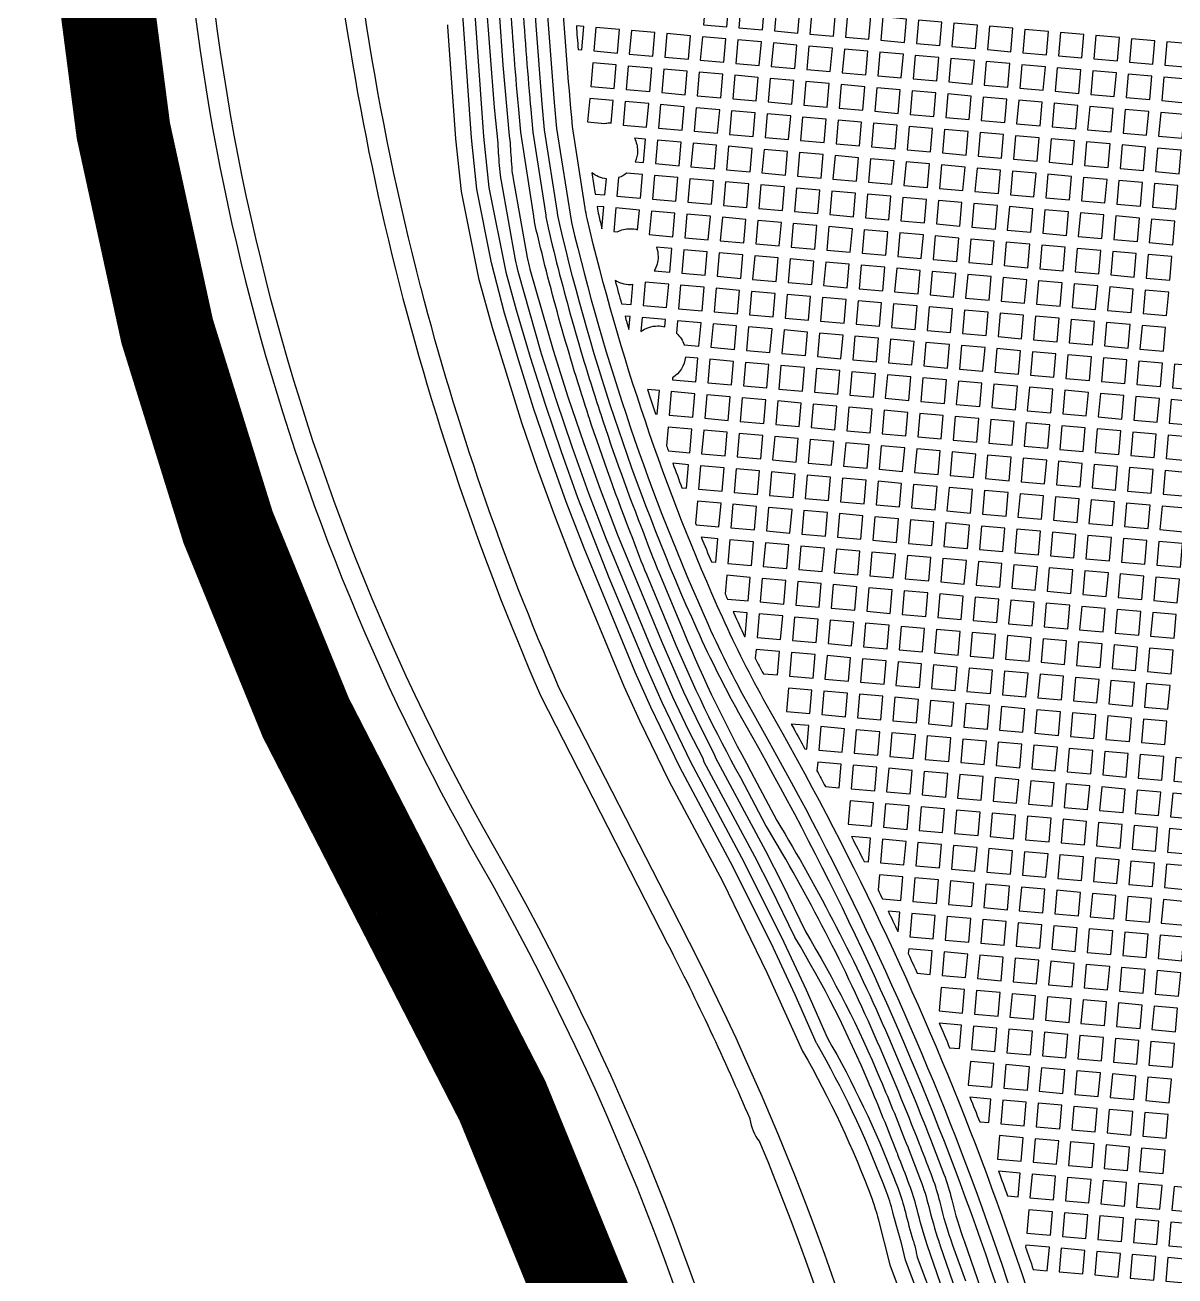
# Model space of a CAD drawing. Extents: x 592 to 965, y 89 to 353.
# Drawn here: x 662.56 to 669.85, y 175.09 to 183.03 of the extents above; entities that cross this region are included whole.
import ezdxf

# ---------------------------------------------------------------- set-up
doc = ezdxf.new("R2010")
doc.units = 0
doc.layers.add('bak_bak_ttr1-bcq8120', color=8, linetype='Continuous')
doc.layers.add('bak_outline', color=7, linetype='Continuous')

msp = doc.modelspace()

# ---------------------------------------------------------------- linework, layer by layer
at = {"layer": 'bak_bak_ttr1-bcq8120'}
for points in [[(669.4684, 211.3372), (669.4626, 211.3441), (666.2119, 211.6285), (665.4882, 211.0215), (665.2642, 208.4608), (665.4904, 208.1912, -0.202018), (665.4935, 208.1818), (663.5597, 186.0726, 0.012184), (663.5221, 185.3648, -0.066478), (663.5223, 185.3581, -0.042264), (663.5221, 185.3539, -0.035699), (663.5221, 185.3503, 0.137713), (665.4378, 177.7218, -0.154922), (667.5855, 167.6466), (667.1059, 162.1651, -0.101714), (665.13, 155.544, 0.086448), (663.565, 150.8048), (663.5645, 150.799, -0.058785), (663.5633, 150.7932, 0.0146), (663.4646, 149.95, 0.011997), (663.4277, 149.2438, -0.059048), (663.4279, 149.2379), (663.4274, 149.2321)], [(665.3078, 148.8562, -0.016847), (665.3576, 149.785, -0.100044), (666.4517, 153.4963), (666.8278, 154.2081, 0.099978), (668.9463, 161.3976), (669.6086, 168.9688, 0.076848), (669.3726, 172.5331), (669.3284, 172.7499, 0.077571), (667.2107, 178.4408), (667.1037, 178.6314, -0.022105), (666.8199, 179.1938, -0.047834), (665.9478, 181.7644, -0.018816), (665.9335, 181.8396), (665.8521, 182.3641, -0.034733), (665.7458, 187.67)], [(665.8218, 187.6646, 0.034712), (665.9278, 182.3726), (666.0231, 181.7767, 0.047739), (666.8894, 179.2251, 0.022105), (667.1702, 178.6688), (667.2772, 178.4781, -0.077637), (669.404, 172.7601), (669.4471, 172.5491, -0.076833), (669.6846, 168.9622), (669.0222, 161.3909, -0.100018), (666.8937, 154.1699), (666.5191, 153.4607, 0.100044), (665.4336, 149.7784, 0.016847), (665.3841, 148.8547, 0.034667), (665.3919, 148.6961, -0.024933), (665.3922, 148.6924), (666.9182, 131.2461, 0.199042)], [(665.2524, 155.5026, 0.082207), (667.0685, 160.8486), (667.0689, 160.8528, -0.063383), (667.0702, 160.8591, 0.005315), (667.1259, 161.2218), (667.1265, 161.2285, -0.058081), (667.1277, 161.2342, 0.013394), (667.233, 162.154), (667.7125, 167.6343, 0.015983), (667.7841, 168.728, -0.058334), (667.784, 168.7338), (667.7846, 168.7405, 0.139022), (665.5283, 177.8207, -0.149807), (663.6875, 186.0702)], [(664.4196, 184.6846, 0.088899), (665.8282, 178.7707), (666.6327, 177.1988, -0.017997), (667.1536, 176.0904, -0.06954), (667.1546, 176.0871, 0.128192), (667.2146, 175.945, -0.067409), (667.2163, 175.9421, -0.126132), (668.4213, 167.5758), (667.9415, 162.0921, -0.069297), (666.8306, 157.2531, -0.057501), (666.8288, 157.2475, -0.056437), (666.8265, 157.2423, -0.03202), (665.8693, 155.148, 0.016275)], [(668.6432, 169.0163, 0.126408), (666.7094, 177.3284, -0.088555), (666.7053, 177.3363), (665.943, 178.8265, -0.03922), (665.0687, 181.3588, -0.073849), (665.0666, 181.366, -0.074787), (665.0649, 181.3733, -0.049088), (664.5474, 184.6834, -0.038287)], [(668.2609, 174.8769), (668.1414, 175.1931), (668.1164, 175.2991, -0.015491), (668.0667, 175.4782, 0.030358), (668.0232, 175.6191), (667.9995, 175.6815, 0.038889), (667.5783, 176.5674, -0.037468), (667.5757, 176.5724), (667.4421, 176.8754), (667.302, 177.1756), (667.049, 177.6863), (666.709, 178.3198), (666.5267, 178.7012), (666.4276, 178.923), (666.1028, 179.71), (665.9899, 180.0041), (665.8824, 180.3031), (665.7826, 180.5989), (665.6875, 180.8993), (665.5984, 181.2015), (665.5142, 181.5199), (665.4231, 181.9887), (665.3884, 182.3146), (665.2404, 184.4134)], [(665.3166, 184.4121), (665.4643, 182.3213), (665.4987, 181.9988), (665.6062, 181.4605), (665.6715, 181.2232), (665.7601, 180.9224), (665.8548, 180.6234), (665.9561, 180.3231), (666.0611, 180.0314), (666.2605, 179.523), (666.4996, 178.9482), (666.5956, 178.7338), (666.7771, 178.3541), (667.1192, 177.7163), (667.3704, 177.2092), (667.5112, 176.9076), (667.6445, 176.6053, -0.038991), (668.0717, 175.7062, -0.01918), (668.0726, 175.7036), (668.0945, 175.6461, -0.030381), (668.1408, 175.4963, 0.015476), (668.1892, 175.3218, -0.026453), (668.2092, 175.2441, -0.019637), (668.2097, 175.2413), (668.2156, 175.2111), (668.3324, 174.9033)], [(665.541, 183.4447), (665.5873, 182.7748), (665.6264, 182.3268), (665.6327, 182.2826, 0.003035), (665.6433, 182.1262, -0.010261), (665.6434, 182.1249, 0.025777), (665.6529, 182.0531), (665.7424, 181.5539, 0.022688), (665.7583, 181.4828, -0.018021), (665.7589, 181.4803), (665.9061, 180.967), (665.9997, 180.6708), (666.1002, 180.3734), (666.2042, 180.0847), (666.3152, 179.7947), (666.5938, 179.1189), (666.7341, 178.7976), (666.8366, 178.5831), (666.928, 178.4028), (666.936, 178.3805), (667.253, 177.79), (667.3605, 177.5785), (667.507, 177.2773, -0.035777), (667.9817, 176.3403, -0.00602), (668.1577, 175.9066, -0.012293), (668.1583, 175.9051), (668.2371, 175.7, -0.030368), (668.289, 175.5326, 0.020629), (668.3526, 175.3128, 0.008302), (668.3591, 175.2932, -0.019282), (668.3599, 175.2906), (668.5857, 174.6338)], [(666.9849, 154.1244, 0.088091), (669.024, 160.4866, 0.019097), (669.2101, 161.9335), (669.7537, 168.1461, 0.018461), (669.8161, 169.389, -0.018974), (669.8162, 169.3917, 0.023388), (669.8201, 170.5012, -0.023123), (669.8201, 170.5046, 0.044016), (669.5465, 172.5719), (669.5033, 172.783, 0.077624), (667.3652, 178.5294), (667.2582, 178.72, -0.0221), (666.9818, 179.2683, -0.047756), (666.1217, 181.8025, -0.019879), (666.1092, 181.8679), (666.0289, 182.3856, -0.005971), (665.9586, 183.2917, -0.144521)], [(668.4895, 174.6826), (668.2803, 175.2886, -0.020632), (668.215, 175.5144, 0.030369), (668.1658, 175.673, 0.002614), (668.0935, 175.8613, -0.019326), (668.0926, 175.8639), (668.0873, 175.8774, 0.006019), (667.9121, 176.3094, -0.011972), (667.9115, 176.3108, 0.035767), (667.4418, 177.2379, -0.032742), (667.4394, 177.2421), (667.2898, 177.55), (667.1859, 177.754), (666.8652, 178.352), (666.8571, 178.3747), (666.7659, 178.5543), (666.6651, 178.7651), (666.5234, 179.0896), (666.2446, 179.766), (666.133, 180.0574), (666.0266, 180.3534), (665.9275, 180.6464), (665.8334, 180.9439), (665.6841, 181.4653, -0.021919), (665.6673, 181.5405), (665.5779, 182.0394, -0.025775), (665.5674, 182.119, -0.003095), (665.5565, 182.2796), (665.5332, 182.5061), (665.479, 183.2192)], [(668.524, 175.0582), (668.4426, 175.2862, -0.026551), (668.3608, 175.5606, 0.031175), (668.3134, 175.7144, 0.002757), (668.2366, 175.9147, -0.017588), (668.2356, 175.917), (668.2288, 175.9344, 0.00893), (667.9629, 176.5793, -0.011933), (667.9623, 176.5807, 0.033354), (667.2602, 177.9437, -0.025091), (667.2585, 177.947), (667.0962, 178.2529, -0.027598), (666.6636, 179.1497), (666.5002, 179.5426, -0.011794), (666.4115, 179.7709, -0.014221), (666.1344, 180.5397, -0.018659), (666.1335, 180.5423, -0.021451), (665.7994, 181.7286, -0.017907), (665.7836, 181.8108, -0.018625), (665.7832, 181.8135, -0.01786), (665.7828, 181.816), (665.7002, 182.3507), (665.6854, 182.5168, -0.004507), (665.6327, 183.2064, -0.012092)], [(665.7088, 183.2101, 0.004497), (665.7613, 182.5233, -0.014683), (665.7615, 182.5212, -0.027617), (665.762, 182.5172), (665.7773, 182.3487), (665.8588, 181.8225, 0.018537), (665.8742, 181.743, 0.021347), (666.205, 180.5686, -0.018427), (666.2059, 180.5661, 0.014296), (666.483, 179.7973, -0.017893), (666.4839, 179.7949, 0.011769), (666.5711, 179.5705, -0.012083), (666.5717, 179.569), (666.7352, 179.1761, 0.027432), (667.1615, 178.2922, -0.023257), (667.1633, 178.2892), (667.3263, 177.9816, -0.033387), (668.0335, 176.6081, -0.00893), (668.3003, 175.9608, -0.011365), (668.3008, 175.9594), (668.3858, 175.7383, -0.031134), (668.4355, 175.5756, 0.026561), (668.5154, 175.3089), (668.6983, 174.7818, -0.004662)], [(664.706, 129.407), (663.1113, 147.6218, -0.143975), (664.832, 155.8483, 0.087693), (666.6569, 161.4054), (666.6575, 161.4119, -0.058261), (666.6587, 161.4176, 0.013585), (666.7629, 162.3244), (667.2423, 167.8036, 0.01359), (667.2971, 168.715, -0.05828), (667.2969, 168.7209), (667.2975, 168.7274, 0.138831), (665.0883, 177.6118, -0.097843), (663.2755, 183.0946, -0.06343)], [(665.2356, 183.0313), (665.2354, 183.0246, -0.097026), (665.2365, 183.0198), (665.2868, 182.3066), (665.3225, 181.9725), (665.4322, 181.4228), (665.5197, 181.1105), (665.7056, 180.5083), (665.807, 180.2114), (665.9144, 179.9166), (666.0359, 179.6052), (666.3555, 178.8344), (666.4547, 178.6157), (666.6398, 178.2331), (666.9797, 177.5966), (667.2645, 177.0142), (667.4893, 176.5178, -0.041785), (667.9294, 175.579, -0.029351), (667.9677, 175.4541), (668.0434, 175.1631), (668.1933, 174.7605)], [(666.1846, 181.8789), (666.1847, 181.8782, -0.011658), (666.1849, 181.8766, 0.018168), (666.1953, 181.8223, -0.016988), (666.1959, 181.8199, 0.001573), (666.216, 181.736)], [(666.5617, 181.6191, -0.086057), (666.5721, 181.5593, -0.132548), (666.548, 181.4698)]]:
    msp.add_lwpolyline(points, format="xyb", dxfattribs=at)
for points in [[(666.8597, 183.031), (667.0089, 183.018), (667.0219, 183.1662), (666.8726, 183.1793)], [(667.0849, 183.0113), (667.2341, 182.9983), (667.2471, 183.1465), (667.0978, 183.1596)], [(667.31, 182.9916), (667.4593, 182.9786), (667.4723, 183.1268), (667.323, 183.1399)], [(667.5353, 182.9719), (667.6845, 182.9589), (667.6975, 183.1071), (667.5482, 183.1202)], [(667.7604, 182.9522), (667.9097, 182.9392), (667.9227, 183.0874), (667.7734, 183.1005)], [(667.9856, 182.9325), (668.1349, 182.9195), (668.1479, 183.0677), (667.9986, 183.0808)], [(668.2108, 182.9128), (668.3601, 182.8998), (668.3731, 183.048), (668.2238, 183.0611)], [(666.1643, 182.865), (666.3136, 182.8519), (666.3267, 183.0012), (666.1774, 183.0142)], [(666.3895, 182.8453), (666.5388, 182.8322), (666.5519, 182.9815), (666.4026, 182.9945)], [(666.6147, 182.8256), (666.764, 182.8125), (666.7771, 182.9618), (666.6278, 182.9748)], [(668.4361, 182.8931), (668.5853, 182.8801), (668.5983, 183.0283), (668.449, 183.0414)], [(668.6612, 182.8734), (668.8105, 182.8604), (668.8235, 183.0086), (668.6742, 183.0217)], [(668.8865, 182.8537), (669.0357, 182.8407), (669.0486, 182.9889), (668.8994, 183.002)], [(669.1116, 182.834), (669.2609, 182.821), (669.2738, 182.9692), (669.1246, 182.9823)], [(669.3368, 182.8143), (669.4861, 182.8013), (669.4991, 182.9495), (669.3498, 182.9626)], [(666.84, 182.8059), (666.9892, 182.7928), (667.0023, 182.9421), (666.853, 182.9551)], [(667.0652, 182.7862), (667.2144, 182.7731), (667.2275, 182.9224), (667.0782, 182.9354)], [(667.2903, 182.7665), (667.4396, 182.7534), (667.4527, 182.9027), (667.3034, 182.9157)], [(667.5156, 182.7468), (667.6648, 182.7337), (667.6779, 182.883), (667.5286, 182.896)], [(669.5621, 182.7946), (669.7113, 182.7816), (669.7243, 182.9298), (669.575, 182.9429)], [(669.7872, 182.7749), (669.9365, 182.7619), (669.9495, 182.9101), (669.8002, 182.9232)], [(667.7407, 182.7271), (667.89, 182.714), (667.903, 182.8633), (667.7538, 182.8763)], [(667.9659, 182.7074), (668.1152, 182.6943), (668.1282, 182.8436), (667.9789, 182.8566)], [(668.1911, 182.6877), (668.3404, 182.6746), (668.3535, 182.8239), (668.2041, 182.8369)], [(668.4164, 182.668), (668.5656, 182.6549), (668.5787, 182.8042), (668.4294, 182.8172)], [(666.1446, 182.6398), (666.2939, 182.6267), (666.307, 182.776), (666.1577, 182.7891)], [(666.3698, 182.6201), (666.5191, 182.607), (666.5322, 182.7563), (666.3829, 182.7694)], [(666.595, 182.6004), (666.7443, 182.5873), (666.7574, 182.7366), (666.6081, 182.7497)], [(666.8203, 182.5807), (666.9695, 182.5676), (666.9826, 182.7169), (666.8333, 182.73)], [(668.6415, 182.6483), (668.7908, 182.6352), (668.8039, 182.7845), (668.6546, 182.7975)], [(668.8668, 182.6286), (669.016, 182.6155), (669.029, 182.7648), (668.8798, 182.7778)], [(669.0919, 182.6089), (669.2412, 182.5958), (669.2542, 182.7451), (669.1049, 182.7581)], [(669.3171, 182.5892), (669.4664, 182.5761), (669.4795, 182.7253), (669.3301, 182.7384)], [(667.0455, 182.561), (667.1947, 182.5479), (667.2078, 182.6972), (667.0585, 182.7103)], [(667.2706, 182.5413), (667.4199, 182.5282), (667.433, 182.6775), (667.2837, 182.6906)], [(667.4959, 182.5216), (667.6451, 182.5085), (667.6582, 182.6578), (667.5089, 182.6709)], [(667.721, 182.5019), (667.8703, 182.4888), (667.8833, 182.6381), (667.7341, 182.6512)], [(669.5424, 182.5694), (669.6916, 182.5564), (669.7047, 182.7056), (669.5554, 182.7187)], [(669.7675, 182.5497), (669.9168, 182.5367), (669.9299, 182.6859), (669.7806, 182.699)], [(667.9462, 182.4822), (668.0955, 182.4691), (668.1085, 182.6184), (667.9592, 182.6315)], [(668.1714, 182.4625), (668.3207, 182.4494), (668.3338, 182.5987), (668.1844, 182.6118)], [(668.3967, 182.4428), (668.5459, 182.4297), (668.559, 182.579), (668.4097, 182.592)], [(668.6218, 182.4231), (668.7711, 182.41), (668.7842, 182.5593), (668.6349, 182.5723)], [(666.3501, 182.3948), (666.4994, 182.3817), (666.5125, 182.5311), (666.3632, 182.5442)], [(666.5753, 182.3751), (666.7246, 182.362), (666.7377, 182.5114), (666.5884, 182.5245)], [(666.8005, 182.3554), (666.9498, 182.3423), (666.9629, 182.4917), (666.8136, 182.5048)], [(668.8471, 182.4034), (668.9963, 182.3903), (669.0093, 182.5396), (668.8601, 182.5526)], [(669.0722, 182.3837), (669.2215, 182.3706), (669.2345, 182.5199), (669.0852, 182.5329)], [(669.2974, 182.364), (669.4467, 182.3509), (669.4598, 182.5002), (669.3104, 182.5132)], [(669.5227, 182.3442), (669.6719, 182.3312), (669.685, 182.4805), (669.5357, 182.4935)], [(667.0257, 182.3357), (667.175, 182.3226), (667.1881, 182.472), (667.0388, 182.4851)], [(667.2509, 182.316), (667.4002, 182.3029), (667.4133, 182.4523), (667.264, 182.4654)], [(667.4761, 182.2963), (667.6254, 182.2832), (667.6385, 182.4326), (667.4892, 182.4457)], [(667.7013, 182.2766), (667.8506, 182.2635), (667.8636, 182.4129), (667.7144, 182.426)], [(669.7478, 182.3245), (669.8971, 182.3115), (669.9102, 182.4608), (669.7609, 182.4738)], [(667.9265, 182.2569), (668.0758, 182.2438), (668.0888, 182.3932), (667.9395, 182.4063)], [(668.1517, 182.2372), (668.301, 182.2241), (668.3141, 182.3735), (668.1647, 182.3866)], [(668.3769, 182.2175), (668.5262, 182.2044), (668.5393, 182.3538), (668.39, 182.3668)], [(668.6021, 182.1978), (668.7514, 182.1847), (668.7645, 182.3341), (668.6152, 182.3471)], [(668.8273, 182.1781), (668.9766, 182.165), (668.9896, 182.3144), (668.8404, 182.3274)], [(666.5556, 182.1499), (666.7049, 182.1369), (666.718, 182.2861), (666.5687, 182.2992)], [(666.7808, 182.1302), (666.9301, 182.1172), (666.9432, 182.2664), (666.7939, 182.2795)], [(667.006, 182.1105), (667.1553, 182.0975), (667.1683, 182.2467), (667.0191, 182.2598)], [(669.0525, 182.1584), (669.2018, 182.1453), (669.2148, 182.2947), (669.0655, 182.3077)], [(669.2777, 182.1387), (669.427, 182.1256), (669.4401, 182.275), (669.2907, 182.288)], [(669.5029, 182.119), (669.6522, 182.1059), (669.6653, 182.2553), (669.516, 182.2683)], [(669.7281, 182.0993), (669.8774, 182.0862), (669.8905, 182.2356), (669.7412, 182.2486)], [(667.2312, 182.0908), (667.3805, 182.0778), (667.3936, 182.227), (667.2443, 182.2401)], [(667.4564, 182.0711), (667.6057, 182.0581), (667.6188, 182.2073), (667.4695, 182.2204)], [(667.6816, 182.0514), (667.8309, 182.0384), (667.8439, 182.1876), (667.6947, 182.2007)], [(667.9068, 182.0317), (668.0561, 182.0187), (668.0691, 182.1679), (667.9198, 182.181)], [(668.132, 182.012), (668.2813, 181.9989), (668.2944, 182.1482), (668.145, 182.1613)], [(668.3572, 181.9923), (668.5065, 181.9792), (668.5195, 182.1285), (668.3703, 182.1416)], [(668.5824, 181.9726), (668.7317, 181.9595), (668.7448, 182.1088), (668.5955, 182.1219)], [(668.8076, 181.9529), (668.9569, 181.9398), (668.9699, 182.0891), (668.8207, 182.1022)], [(666.5359, 181.9247), (666.6852, 181.9116), (666.6983, 182.061), (666.549, 182.074)], [(666.7611, 181.905), (666.9104, 181.8919), (666.9235, 182.0412), (666.7742, 182.0543)], [(666.9863, 181.8853), (667.1356, 181.8722), (667.1486, 182.0215), (666.9994, 182.0346)], [(667.2115, 181.8656), (667.3608, 181.8525), (667.3739, 182.0018), (667.2246, 182.0149)], [(669.0328, 181.9332), (669.1821, 181.9201), (669.1951, 182.0694), (669.0458, 182.0825)], [(669.258, 181.9135), (669.4073, 181.9004), (669.4204, 182.0497), (669.271, 182.0628)], [(669.4832, 181.8938), (669.6325, 181.8807), (669.6455, 182.03), (669.4963, 182.0431)], [(669.7084, 181.8741), (669.8577, 181.861), (669.8707, 182.0103), (669.7215, 182.0234)], [(667.4367, 181.8459), (667.586, 181.8328), (667.5991, 181.9821), (667.4498, 181.9952)], [(667.6619, 181.8262), (667.8112, 181.8131), (667.8242, 181.9624), (667.675, 181.9755)], [(667.8871, 181.8065), (668.0364, 181.7934), (668.0494, 181.9427), (667.9001, 181.9558)], [(668.1123, 181.7868), (668.2616, 181.7737), (668.2747, 181.923), (668.1253, 181.9361)], [(668.3375, 181.7671), (668.4868, 181.754), (668.4998, 181.9033), (668.3506, 181.9164)], [(668.5627, 181.7474), (668.712, 181.7343), (668.7251, 181.8836), (668.5758, 181.8967)], [(668.7879, 181.7277), (668.9372, 181.7146), (668.9502, 181.8639), (668.801, 181.877)], [(669.0131, 181.708), (669.1624, 181.6949), (669.1754, 181.8442), (669.0261, 181.8573)], [(666.5162, 181.6996), (666.6655, 181.6865), (666.6786, 181.8357), (666.5293, 181.8488)], [(666.7414, 181.6799), (666.8907, 181.6668), (666.9038, 181.816), (666.7545, 181.8291)], [(666.9666, 181.6602), (667.1159, 181.6471), (667.1289, 181.7963), (666.9797, 181.8094)], [(667.1918, 181.6405), (667.3411, 181.6274), (667.3542, 181.7766), (667.2049, 181.7897)], [(669.2383, 181.6883), (669.3876, 181.6752), (669.4007, 181.8245), (669.2513, 181.8376)], [(669.4635, 181.6686), (669.6128, 181.6555), (669.6258, 181.8048), (669.4766, 181.8179)], [(669.6887, 181.6489), (669.838, 181.6358), (669.851, 181.7851), (669.7018, 181.7982)], [(667.417, 181.6208), (667.5663, 181.6077), (667.5794, 181.7569), (667.4301, 181.77)], [(667.6422, 181.6011), (667.7915, 181.588), (667.8045, 181.7372), (667.6553, 181.7503)], [(667.8674, 181.5814), (668.0167, 181.5683), (668.0297, 181.7175), (667.8804, 181.7306)], [(668.0926, 181.5617), (668.2419, 181.5486), (668.255, 181.6978), (668.1056, 181.7109)], [(668.3178, 181.542), (668.4671, 181.5289), (668.4801, 181.6781), (668.3309, 181.6912)], [(668.543, 181.5223), (668.6923, 181.5092), (668.7054, 181.6584), (668.5561, 181.6715)], [(668.7682, 181.5026), (668.9175, 181.4895), (668.9305, 181.6387), (668.7813, 181.6518)], [(668.9934, 181.4829), (669.1427, 181.4698), (669.1557, 181.619), (669.0064, 181.6321)], [(666.7217, 181.4546), (666.871, 181.4416), (666.8841, 181.5909), (666.7348, 181.604)], [(666.9469, 181.4349), (667.0962, 181.4219), (667.1092, 181.5712), (666.96, 181.5843)], [(667.1721, 181.4152), (667.3214, 181.4022), (667.3345, 181.5515), (667.1852, 181.5646)], [(667.3973, 181.3955), (667.5466, 181.3825), (667.5597, 181.5318), (667.4104, 181.5449)], [(669.2186, 181.4632), (669.3679, 181.4501), (669.381, 181.5993), (669.2316, 181.6124)], [(669.4438, 181.4434), (669.5931, 181.4304), (669.6061, 181.5796), (669.4569, 181.5927)], [(669.669, 181.4237), (669.8183, 181.4107), (669.8313, 181.5599), (669.6821, 181.573)], [(667.6225, 181.3758), (667.7718, 181.3628), (667.7848, 181.5121), (667.6356, 181.5252)], [(667.8477, 181.3561), (667.997, 181.3431), (668.01, 181.4924), (667.8607, 181.5055)], [(668.0729, 181.3364), (668.2222, 181.3234), (668.2353, 181.4727), (668.0859, 181.4858)], [(668.2981, 181.3167), (668.4474, 181.3037), (668.4604, 181.453), (668.3112, 181.466)], [(666.4768, 181.2492), (666.6261, 181.2361), (666.6392, 181.3854), (666.4899, 181.3984)], [(666.702, 181.2294), (666.8513, 181.2164), (666.8644, 181.3657), (666.7151, 181.3787)], [(668.5233, 181.297), (668.6726, 181.284), (668.6857, 181.4333), (668.5364, 181.4463)], [(668.7485, 181.2773), (668.8978, 181.2643), (668.9108, 181.4136), (668.7616, 181.4266)], [(668.9737, 181.2576), (669.123, 181.2446), (669.136, 181.3939), (668.9867, 181.4069)], [(669.1989, 181.2379), (669.3482, 181.2249), (669.3613, 181.3742), (669.2119, 181.3872)], [(666.9272, 181.2097), (667.0765, 181.1967), (667.0895, 181.346), (666.9403, 181.359)], [(667.1524, 181.19), (667.3017, 181.177), (667.3148, 181.3263), (667.1655, 181.3393)], [(667.3776, 181.1703), (667.5269, 181.1573), (667.54, 181.3066), (667.3907, 181.3196)], [(667.6028, 181.1506), (667.7521, 181.1376), (667.7651, 181.2869), (667.6159, 181.2999)], [(669.4241, 181.2182), (669.5734, 181.2052), (669.5864, 181.3545), (669.4372, 181.3675)], [(669.6493, 181.1985), (669.7986, 181.1855), (669.8116, 181.3348), (669.6624, 181.3478)], [(667.828, 181.1309), (667.9773, 181.1179), (667.9903, 181.2672), (667.841, 181.2802)], [(668.0532, 181.1112), (668.2025, 181.0982), (668.2156, 181.2475), (668.0662, 181.2605)], [(668.2784, 181.0915), (668.4277, 181.0785), (668.4407, 181.2278), (668.2915, 181.2408)], [(668.5036, 181.0718), (668.6529, 181.0588), (668.666, 181.2081), (668.5167, 181.2211)], [(668.7288, 181.0521), (668.8781, 181.0391), (668.8911, 181.1884), (668.7419, 181.2014)], [(668.954, 181.0324), (669.1033, 181.0194), (669.1163, 181.1687), (668.967, 181.1817)], [(669.1792, 181.0127), (669.3285, 180.9997), (669.3416, 181.1489), (669.1922, 181.162)], [(669.4044, 180.993), (669.5537, 180.98), (669.5667, 181.1293), (669.4175, 181.1423)], [(666.9075, 180.9845), (667.0568, 180.9714), (667.0698, 181.1208), (666.9206, 181.1338)], [(667.1327, 180.9648), (667.282, 180.9517), (667.2951, 181.1011), (667.1458, 181.1141)], [(667.3579, 180.9451), (667.5072, 180.932), (667.5203, 181.0814), (667.371, 181.0944)], [(667.5831, 180.9254), (667.7324, 180.9123), (667.7454, 181.0617), (667.5962, 181.0747)], [(669.6296, 180.9733), (669.7789, 180.9603), (669.7919, 181.1095), (669.6427, 181.1226)], [(667.8083, 180.9057), (667.9576, 180.8926), (667.9706, 181.042), (667.8213, 181.055)], [(668.0335, 180.886), (668.1828, 180.8729), (668.1959, 181.0223), (668.0465, 181.0353)], [(668.2587, 180.8663), (668.408, 180.8532), (668.421, 181.0026), (668.2718, 181.0156)], [(668.4839, 180.8466), (668.6332, 180.8335), (668.6463, 180.9829), (668.497, 180.9959)], [(666.8878, 180.7593), (667.0371, 180.7463), (667.0501, 180.8955), (666.9009, 180.9086)], [(668.7091, 180.8269), (668.8584, 180.8138), (668.8714, 180.9632), (668.7222, 180.9762)], [(668.9343, 180.8072), (669.0836, 180.7941), (669.0966, 180.9435), (668.9473, 180.9565)], [(669.1595, 180.7875), (669.3088, 180.7744), (669.3219, 180.9237), (669.1725, 180.9368)], [(669.3847, 180.7678), (669.534, 180.7547), (669.547, 180.9041), (669.3978, 180.9171)], [(667.113, 180.7396), (667.2623, 180.7266), (667.2754, 180.8758), (667.126, 180.8889)], [(667.3382, 180.7199), (667.4875, 180.7069), (667.5006, 180.8561), (667.3513, 180.8692)], [(667.5634, 180.7002), (667.7127, 180.6872), (667.7257, 180.8364), (667.5765, 180.8495)], [(667.7886, 180.6805), (667.9379, 180.6675), (667.9509, 180.8167), (667.8016, 180.8298)], [(669.6099, 180.7481), (669.7592, 180.735), (669.7722, 180.8843), (669.6229, 180.8974)], [(669.8351, 180.7284), (669.9844, 180.7153), (669.9975, 180.8646), (669.8481, 180.8777)], [(668.0138, 180.6608), (668.1631, 180.6478), (668.1762, 180.797), (668.0268, 180.8101)], [(668.239, 180.6411), (668.3883, 180.6281), (668.4013, 180.7773), (668.2521, 180.7904)], [(668.4642, 180.6214), (668.6135, 180.6084), (668.6266, 180.7576), (668.4772, 180.7707)], [(668.6894, 180.6017), (668.8387, 180.5887), (668.8517, 180.7379), (668.7025, 180.751)], [(666.6429, 180.5538), (666.7922, 180.5407), (666.8053, 180.6901), (666.656, 180.7031)], [(666.8681, 180.5341), (667.0174, 180.521), (667.0304, 180.6704), (666.8812, 180.6834)], [(667.0933, 180.5144), (667.2426, 180.5013), (667.2557, 180.6507), (667.1063, 180.6637)], [(668.9146, 180.582), (669.0639, 180.569), (669.0769, 180.7182), (668.9276, 180.7313)], [(669.1398, 180.5623), (669.2891, 180.5493), (669.3022, 180.6985), (669.1528, 180.7116)], [(669.365, 180.5426), (669.5143, 180.5296), (669.5273, 180.6788), (669.3781, 180.6919)], [(669.5902, 180.5229), (669.7395, 180.5099), (669.7525, 180.6591), (669.6032, 180.6722)], [(667.3185, 180.4947), (667.4678, 180.4816), (667.4809, 180.631), (667.3316, 180.644)], [(667.5437, 180.475), (667.6929, 180.4619), (667.706, 180.6113), (667.5568, 180.6243)], [(667.7689, 180.4553), (667.9181, 180.4422), (667.9312, 180.5916), (667.7819, 180.6046)], [(667.9941, 180.4356), (668.1434, 180.4225), (668.1565, 180.5719), (668.0071, 180.5849)], [(669.8154, 180.5032), (669.9647, 180.4902), (669.9778, 180.6394), (669.8284, 180.6525)], [(668.2193, 180.4159), (668.3686, 180.4028), (668.3816, 180.5522), (668.2324, 180.5652)], [(668.4445, 180.3962), (668.5938, 180.3831), (668.6069, 180.5325), (668.4575, 180.5455)], [(668.6697, 180.3765), (668.8189, 180.3634), (668.832, 180.5128), (668.6828, 180.5258)], [(668.8949, 180.3568), (669.0441, 180.3437), (669.0572, 180.4931), (668.9079, 180.5061)], [(666.8484, 180.3089), (666.9977, 180.2958), (667.0107, 180.4451), (666.8615, 180.4582)], [(667.0736, 180.2892), (667.2229, 180.2761), (667.236, 180.4254), (667.0866, 180.4385)], [(669.1201, 180.3371), (669.2694, 180.324), (669.2825, 180.4734), (669.1331, 180.4864)], [(669.3453, 180.3174), (669.4946, 180.3043), (669.5076, 180.4537), (669.3584, 180.4667)], [(669.5705, 180.2977), (669.7198, 180.2846), (669.7328, 180.4339), (669.5835, 180.447)], [(669.7957, 180.278), (669.945, 180.2649), (669.9581, 180.4142), (669.8087, 180.4273)], [(667.2988, 180.2695), (667.4481, 180.2564), (667.4612, 180.4057), (667.3119, 180.4188)], [(667.524, 180.2498), (667.6732, 180.2367), (667.6863, 180.386), (667.5371, 180.3991)], [(667.7492, 180.2301), (667.8984, 180.217), (667.9115, 180.3663), (667.7622, 180.3794)], [(667.9744, 180.2104), (668.1237, 180.1973), (668.1368, 180.3466), (667.9874, 180.3597)], [(668.1996, 180.1907), (668.3489, 180.1776), (668.3619, 180.3269), (668.2127, 180.34)], [(668.4248, 180.171), (668.5741, 180.1579), (668.5872, 180.3072), (668.4378, 180.3203)], [(668.65, 180.1513), (668.7992, 180.1382), (668.8123, 180.2875), (668.6631, 180.3006)], [(668.8752, 180.1316), (669.0244, 180.1185), (669.0375, 180.2678), (668.8882, 180.2809)], [(666.8287, 180.0838), (666.978, 180.0707), (666.991, 180.2199), (666.8418, 180.233)], [(667.0539, 180.0641), (667.2032, 180.051), (667.2163, 180.2002), (667.0669, 180.2133)], [(667.2791, 180.0444), (667.4284, 180.0313), (667.4414, 180.1805), (667.2922, 180.1936)], [(669.1004, 180.1119), (669.2497, 180.0988), (669.2628, 180.2481), (669.1134, 180.2612)], [(669.3256, 180.0922), (669.4749, 180.0791), (669.4879, 180.2284), (669.3387, 180.2415)], [(669.5508, 180.0725), (669.7001, 180.0594), (669.7131, 180.2087), (669.5638, 180.2218)], [(669.776, 180.0528), (669.9253, 180.0397), (669.9383, 180.189), (669.789, 180.2021)], [(667.5043, 180.0247), (667.6536, 180.0116), (667.6666, 180.1608), (667.5174, 180.1739)], [(667.7295, 180.005), (667.8788, 179.9919), (667.8918, 180.1411), (667.7425, 180.1542)], [(667.9547, 179.9853), (668.104, 179.9722), (668.1171, 180.1214), (667.9677, 180.1345)], [(668.1799, 179.9656), (668.3292, 179.9525), (668.3422, 180.1017), (668.193, 180.1148)], [(668.4051, 179.9459), (668.5544, 179.9328), (668.5675, 180.082), (668.4181, 180.0951)], [(668.6303, 179.9262), (668.7795, 179.9131), (668.7926, 180.0623), (668.6434, 180.0754)], [(668.8555, 179.9065), (669.0047, 179.8934), (669.0178, 180.0426), (668.8685, 180.0557)], [(669.0807, 179.8868), (669.23, 179.8737), (669.2431, 180.0229), (669.0937, 180.036)], [(666.81, 179.8695), (666.8145, 179.8581), (666.9583, 179.8455), (666.9713, 179.9948), (666.8221, 180.0079)], [(667.0342, 179.8388), (667.1835, 179.8258), (667.1966, 179.9751), (667.0472, 179.9882)], [(667.2594, 179.8191), (667.4087, 179.8061), (667.4218, 179.9554), (667.2725, 179.9685)], [(667.4846, 179.7994), (667.6338, 179.7864), (667.6469, 179.9357), (667.4977, 179.9488)], [(669.3059, 179.867), (669.4552, 179.854), (669.4682, 180.0032), (669.319, 180.0163)], [(669.5311, 179.8473), (669.6804, 179.8343), (669.6934, 179.9835), (669.5441, 179.9966)], [(669.7563, 179.8276), (669.9056, 179.8146), (669.9186, 179.9638), (669.7693, 179.9769)], [(667.7098, 179.7797), (667.859, 179.7667), (667.8721, 179.916), (667.7228, 179.9291)], [(667.935, 179.76), (668.0843, 179.747), (668.0974, 179.8963), (667.948, 179.9094)], [(668.1602, 179.7403), (668.3095, 179.7273), (668.3225, 179.8766), (668.1733, 179.8897)], [(668.3854, 179.7206), (668.5347, 179.7076), (668.5478, 179.8569), (668.3984, 179.87)], [(668.6106, 179.7009), (668.7598, 179.6879), (668.7729, 179.8372), (668.6237, 179.8502)], [(668.8358, 179.6812), (668.985, 179.6682), (668.9981, 179.8175), (668.8488, 179.8305)], [(669.061, 179.6615), (669.2103, 179.6485), (669.2234, 179.7978), (669.074, 179.8108)], [(669.2862, 179.6418), (669.4355, 179.6288), (669.4485, 179.7781), (669.2993, 179.7911)], [(667.0145, 179.6136), (667.1638, 179.6006), (667.1769, 179.7499), (667.0275, 179.7629)], [(667.2397, 179.5939), (667.389, 179.5809), (667.402, 179.7302), (667.2528, 179.7432)], [(667.4649, 179.5742), (667.6141, 179.5612), (667.6272, 179.7105), (667.478, 179.7235)], [(669.5114, 179.6221), (669.6607, 179.6091), (669.6737, 179.7584), (669.5244, 179.7714)], [(669.7366, 179.6024), (669.8859, 179.5894), (669.899, 179.7387), (669.7496, 179.7517)], [(667.6901, 179.5545), (667.8393, 179.5415), (667.8524, 179.6908), (667.7031, 179.7038)], [(667.9153, 179.5348), (668.0646, 179.5218), (668.0777, 179.6711), (667.9283, 179.6841)], [(668.1405, 179.5151), (668.2898, 179.5021), (668.3028, 179.6514), (668.1536, 179.6644)], [(668.3657, 179.4954), (668.515, 179.4824), (668.5281, 179.6317), (668.3787, 179.6447)], [(668.5909, 179.4757), (668.7401, 179.4627), (668.7532, 179.612), (668.604, 179.625)], [(668.8161, 179.456), (668.9653, 179.443), (668.9784, 179.5923), (668.8291, 179.6053)], [(669.0413, 179.4363), (669.1906, 179.4233), (669.2037, 179.5726), (669.0543, 179.5856)], [(669.2665, 179.4166), (669.4158, 179.4036), (669.4288, 179.5529), (669.2796, 179.5659)], [(667.22, 179.3687), (667.3693, 179.3556), (667.3823, 179.505), (667.2331, 179.518)], [(667.4452, 179.349), (667.5944, 179.3359), (667.6075, 179.4853), (667.4583, 179.4983)], [(667.6703, 179.3293), (667.8196, 179.3162), (667.8327, 179.4656), (667.6834, 179.4786)], [(669.4917, 179.3969), (669.641, 179.3839), (669.654, 179.5332), (669.5047, 179.5462)], [(669.7169, 179.3772), (669.8662, 179.3642), (669.8792, 179.5134), (669.7299, 179.5265)], [(667.8955, 179.3096), (668.0449, 179.2965), (668.058, 179.4459), (667.9086, 179.4589)], [(668.1208, 179.2899), (668.2701, 179.2768), (668.2831, 179.4262), (668.1339, 179.4392)], [(668.346, 179.2702), (668.4953, 179.2571), (668.5084, 179.4065), (668.359, 179.4195)], [(668.5712, 179.2505), (668.7204, 179.2374), (668.7335, 179.3868), (668.5843, 179.3998)], [(668.7963, 179.2308), (668.9456, 179.2177), (668.9587, 179.3671), (668.8094, 179.3801)], [(669.0215, 179.2111), (669.1709, 179.198), (669.184, 179.3474), (669.0346, 179.3604)], [(669.2468, 179.1914), (669.3961, 179.1783), (669.4091, 179.3277), (669.2599, 179.3407)], [(669.472, 179.1717), (669.6213, 179.1586), (669.6343, 179.308), (669.485, 179.321)], [(667.2003, 179.1435), (667.3496, 179.1304), (667.3626, 179.2797), (667.2134, 179.2928)], [(667.4255, 179.1238), (667.5747, 179.1107), (667.5878, 179.26), (667.4385, 179.2731)], [(667.6506, 179.1041), (667.7999, 179.091), (667.813, 179.2403), (667.6637, 179.2534)], [(667.8758, 179.0844), (668.0252, 179.0713), (668.0383, 179.2206), (667.8889, 179.2337)], [(669.6972, 179.152), (669.8465, 179.1389), (669.8595, 179.2882), (669.7102, 179.3013)], [(668.1011, 179.0647), (668.2504, 179.0516), (668.2634, 179.2009), (668.1142, 179.214)], [(668.3263, 179.045), (668.4756, 179.0319), (668.4887, 179.1812), (668.3393, 179.1943)], [(668.5515, 179.0253), (668.7007, 179.0122), (668.7138, 179.1615), (668.5646, 179.1746)], [(668.7766, 179.0056), (668.9259, 178.9925), (668.939, 179.1418), (668.7897, 179.1549)], [(669.0018, 178.9859), (669.1512, 178.9728), (669.1643, 179.1221), (669.0149, 179.1352)], [(669.2271, 178.9662), (669.3764, 178.9531), (669.3894, 179.1024), (669.2402, 179.1155)], [(669.4523, 178.9465), (669.6016, 178.9334), (669.6146, 179.0827), (669.4653, 179.0958)], [(669.6775, 178.9268), (669.8268, 178.9137), (669.8398, 179.063), (669.6905, 179.0761)], [(667.4058, 178.8986), (667.555, 178.8856), (667.5681, 179.0348), (667.4188, 179.0479)], [(667.6309, 178.8789), (667.7802, 178.8659), (667.7933, 179.0151), (667.644, 179.0282)], [(667.8561, 178.8592), (668.0055, 178.8461), (668.0186, 178.9954), (667.8692, 179.0085)], [(668.0814, 178.8395), (668.2307, 178.8264), (668.2437, 178.9757), (668.0945, 178.9888)], [(668.3066, 178.8198), (668.4559, 178.8067), (668.469, 178.956), (668.3196, 178.9691)], [(668.5318, 178.8001), (668.681, 178.787), (668.6941, 178.9363), (668.5449, 178.9494)], [(668.7569, 178.7804), (668.9062, 178.7673), (668.9193, 178.9166), (668.77, 178.9297)], [(668.9821, 178.7607), (669.1315, 178.7476), (669.1446, 178.8969), (668.9952, 178.91)], [(669.2074, 178.741), (669.3567, 178.7279), (669.3697, 178.8772), (669.2205, 178.8903)], [(669.4326, 178.7213), (669.5819, 178.7082), (669.5949, 178.8575), (669.4456, 178.8706)], [(669.6578, 178.7016), (669.8071, 178.6885), (669.8201, 178.8378), (669.6708, 178.8509)], [(667.3861, 178.6734), (667.5353, 178.6604), (667.5484, 178.8096), (667.3991, 178.8227)], [(667.6112, 178.6537), (667.7605, 178.6407), (667.7736, 178.7899), (667.6243, 178.803)], [(667.8364, 178.634), (667.9858, 178.6209), (667.9989, 178.7702), (667.8495, 178.7833)], [(668.0617, 178.6143), (668.211, 178.6012), (668.224, 178.7505), (668.0748, 178.7636)], [(668.2869, 178.5946), (668.4362, 178.5815), (668.4493, 178.7308), (668.2999, 178.7439)], [(668.5121, 178.5749), (668.6613, 178.5618), (668.6744, 178.7111), (668.5252, 178.7242)], [(668.7372, 178.5552), (668.8865, 178.5421), (668.8996, 178.6914), (668.7503, 178.7045)], [(668.9624, 178.5355), (669.1118, 178.5224), (669.1249, 178.6717), (668.9755, 178.6848)], [(669.1877, 178.5158), (669.337, 178.5027), (669.35, 178.652), (669.2008, 178.6651)], [(669.4129, 178.4961), (669.5622, 178.483), (669.5752, 178.6323), (669.4259, 178.6454)], [(669.6381, 178.4764), (669.7874, 178.4633), (669.8004, 178.6126), (669.6511, 178.6257)], [(667.5915, 178.4285), (667.7408, 178.4155), (667.7539, 178.5647), (667.6046, 178.5778)], [(667.8167, 178.4088), (667.9661, 178.3957), (667.9792, 178.545), (667.8298, 178.5581)], [(668.042, 178.3891), (668.1913, 178.376), (668.2043, 178.5253), (668.0551, 178.5384)], [(668.2672, 178.3694), (668.4165, 178.3563), (668.4296, 178.5056), (668.2802, 178.5187)], [(668.4924, 178.3497), (668.6416, 178.3366), (668.6547, 178.4859), (668.5055, 178.499)], [(668.7175, 178.33), (668.8668, 178.3169), (668.8799, 178.4662), (668.7306, 178.4793)], [(668.9427, 178.3103), (669.0921, 178.2972), (669.1052, 178.4465), (668.9558, 178.4596)], [(669.168, 178.2906), (669.3172, 178.2775), (669.3303, 178.4268), (669.1811, 178.4399)], [(669.3932, 178.2709), (669.5425, 178.2578), (669.5555, 178.4071), (669.4062, 178.4202)], [(669.6184, 178.2512), (669.7677, 178.2381), (669.7807, 178.3874), (669.6314, 178.4005)], [(669.8436, 178.2315), (669.9929, 178.2184), (670.0059, 178.3677), (669.8566, 178.3808)], [(667.797, 178.1836), (667.9464, 178.1705), (667.9595, 178.3198), (667.8101, 178.3329)], [(668.0223, 178.1639), (668.1715, 178.1508), (668.1846, 178.3001), (668.0354, 178.3132)], [(668.2475, 178.1442), (668.3968, 178.1311), (668.4099, 178.2804), (668.2605, 178.2935)], [(668.4727, 178.1245), (668.6219, 178.1114), (668.635, 178.2607), (668.4858, 178.2738)], [(668.6978, 178.1048), (668.8471, 178.0917), (668.8602, 178.241), (668.7109, 178.2541)], [(668.923, 178.0851), (669.0724, 178.072), (669.0855, 178.2213), (668.9361, 178.2344)], [(669.1483, 178.0654), (669.2975, 178.0523), (669.3106, 178.2016), (669.1614, 178.2147)], [(669.3735, 178.0457), (669.5227, 178.0326), (669.5358, 178.1819), (669.3865, 178.195)], [(669.5987, 178.026), (669.748, 178.0129), (669.761, 178.1622), (669.6117, 178.1753)], [(669.8239, 178.0063), (669.9732, 177.9932), (669.9862, 178.1425), (669.8369, 178.1556)], [(667.7773, 177.9584), (667.9267, 177.9453), (667.9398, 178.0946), (667.7904, 178.1077)], [(668.0026, 177.9387), (668.1518, 177.9257), (668.1649, 178.0749), (668.0157, 178.088)], [(668.2278, 177.919), (668.3771, 177.9059), (668.3902, 178.0552), (668.2408, 178.0683)], [(668.453, 177.8993), (668.6022, 177.8862), (668.6153, 178.0355), (668.4661, 178.0486)], [(668.6781, 177.8796), (668.8274, 177.8665), (668.8405, 178.0158), (668.6912, 178.0289)], [(668.9033, 177.8599), (669.0527, 177.8468), (669.0658, 177.9961), (668.9164, 178.0092)], [(669.1286, 177.8402), (669.2778, 177.8271), (669.2909, 177.9764), (669.1417, 177.9895)], [(669.3538, 177.8205), (669.503, 177.8074), (669.5161, 177.9567), (669.3668, 177.9698)], [(669.579, 177.8008), (669.7283, 177.7877), (669.7413, 177.937), (669.592, 177.9501)], [(669.8042, 177.7811), (669.9535, 177.768), (669.9665, 177.9173), (669.8172, 177.9304)], [(667.9829, 177.7135), (668.1321, 177.7005), (668.1452, 177.8497), (667.996, 177.8628)], [(668.2081, 177.6938), (668.3574, 177.6808), (668.3704, 177.83), (668.2211, 177.8431)], [(668.4333, 177.6741), (668.5825, 177.6611), (668.5956, 177.8103), (668.4464, 177.8234)], [(668.6584, 177.6544), (668.8077, 177.6414), (668.8208, 177.7906), (668.6715, 177.8037)], [(668.8836, 177.6347), (669.033, 177.6217), (669.046, 177.7709), (668.8967, 177.784)], [(669.1089, 177.615), (669.2581, 177.602), (669.2712, 177.7512), (669.122, 177.7643)], [(669.3341, 177.5953), (669.4833, 177.5823), (669.4964, 177.7315), (669.3471, 177.7446)], [(669.5593, 177.5756), (669.7086, 177.5626), (669.7216, 177.7118), (669.5723, 177.7249)], [(669.7845, 177.5559), (669.9338, 177.5429), (669.9468, 177.6921), (669.7975, 177.7052)], [(668.1884, 177.4687), (668.3377, 177.4556), (668.3507, 177.6049), (668.2014, 177.6179)], [(668.4136, 177.449), (668.5628, 177.4359), (668.5759, 177.5852), (668.4267, 177.5982)], [(668.6387, 177.4293), (668.788, 177.4162), (668.8011, 177.5655), (668.6518, 177.5785)], [(668.8639, 177.4096), (669.0133, 177.3965), (669.0263, 177.5458), (668.877, 177.5588)], [(669.0892, 177.3898), (669.2384, 177.3768), (669.2515, 177.5261), (669.1023, 177.5391)], [(669.3144, 177.3702), (669.4636, 177.3571), (669.4767, 177.5064), (669.3274, 177.5194)], [(669.5396, 177.3504), (669.6889, 177.3374), (669.7019, 177.4866), (669.5526, 177.4997)], [(669.7648, 177.3307), (669.9141, 177.3177), (669.9271, 177.4669), (669.7778, 177.48)], [(668.1687, 177.2434), (668.318, 177.2304), (668.331, 177.3797), (668.1817, 177.3928)], [(668.3939, 177.2237), (668.5431, 177.2107), (668.5562, 177.36), (668.407, 177.373)], [(668.619, 177.204), (668.7683, 177.191), (668.7814, 177.3403), (668.6321, 177.3533)], [(668.8442, 177.1843), (668.9936, 177.1713), (669.0066, 177.3206), (668.8573, 177.3336)], [(669.0695, 177.1646), (669.2187, 177.1516), (669.2318, 177.3009), (669.0826, 177.3139)], [(669.2946, 177.1449), (669.4439, 177.1319), (669.457, 177.2812), (669.3077, 177.2942)], [(669.5199, 177.1252), (669.6692, 177.1122), (669.6822, 177.2615), (669.5329, 177.2745)], [(669.7451, 177.1055), (669.8944, 177.0925), (669.9074, 177.2418), (669.7581, 177.2548)], [(668.3742, 176.9985), (668.5234, 176.9854), (668.5365, 177.1348), (668.3873, 177.1478)], [(668.5993, 176.9788), (668.7486, 176.9657), (668.7617, 177.1151), (668.6124, 177.1281)], [(668.8245, 176.9591), (668.9739, 176.946), (668.9869, 177.0954), (668.8376, 177.1084)], [(669.0498, 176.9394), (669.199, 176.9263), (669.2121, 177.0757), (669.0629, 177.0887)], [(669.2749, 176.9197), (669.4242, 176.9066), (669.4373, 177.056), (669.288, 177.069)], [(669.5001, 176.9), (669.6495, 176.8869), (669.6625, 177.0362), (669.5132, 177.0493)], [(669.7254, 176.8803), (669.8747, 176.8672), (669.8877, 177.0165), (669.7384, 177.0296)], [(668.3545, 176.7733), (668.5037, 176.7602), (668.5168, 176.9095), (668.3675, 176.9226)], [(668.5796, 176.7536), (668.7289, 176.7405), (668.742, 176.8898), (668.5927, 176.9029)], [(668.8048, 176.7339), (668.9542, 176.7208), (668.9672, 176.8701), (668.8179, 176.8832)], [(669.0301, 176.7142), (669.1793, 176.7011), (669.1924, 176.8504), (669.0431, 176.8635)], [(669.2552, 176.6945), (669.4045, 176.6814), (669.4176, 176.8307), (669.2683, 176.8438)], [(669.4804, 176.6748), (669.6298, 176.6617), (669.6428, 176.811), (669.4935, 176.8241)], [(669.7057, 176.6551), (669.855, 176.642), (669.868, 176.7913), (669.7187, 176.8044)], [(668.5599, 176.5284), (668.7092, 176.5153), (668.7223, 176.6646), (668.573, 176.6777)], [(668.7851, 176.5087), (668.9345, 176.4956), (668.9475, 176.6449), (668.7982, 176.658)], [(669.0104, 176.489), (669.1596, 176.4759), (669.1727, 176.6252), (669.0234, 176.6383)], [(669.2355, 176.4693), (669.3848, 176.4562), (669.3979, 176.6055), (669.2486, 176.6186)], [(669.4607, 176.4496), (669.6101, 176.4365), (669.6231, 176.5858), (669.4738, 176.5989)], [(669.686, 176.4299), (669.8353, 176.4168), (669.8483, 176.5661), (669.699, 176.5792)], [(668.5402, 176.3032), (668.6895, 176.2901), (668.7026, 176.4394), (668.5533, 176.4525)], [(668.7654, 176.2835), (668.9148, 176.2704), (668.9278, 176.4197), (668.7785, 176.4328)], [(668.9907, 176.2638), (669.1399, 176.2507), (669.153, 176.4), (669.0037, 176.4131)], [(669.2158, 176.2441), (669.3651, 176.231), (669.3782, 176.3803), (669.2289, 176.3934)], [(669.441, 176.2244), (669.5904, 176.2113), (669.6034, 176.3606), (669.4541, 176.3737)], [(669.6663, 176.2047), (669.8156, 176.1916), (669.8286, 176.3409), (669.6793, 176.354)], [(668.7457, 176.0583), (668.8951, 176.0452), (668.9081, 176.1945), (668.7588, 176.2076)], [(668.971, 176.0386), (669.1202, 176.0255), (669.1333, 176.1748), (668.984, 176.1879)], [(669.1961, 176.0189), (669.3454, 176.0058), (669.3585, 176.1551), (669.2092, 176.1682)], [(669.4213, 175.9992), (669.5706, 175.9861), (669.5837, 176.1354), (669.4344, 176.1485)], [(669.6466, 175.9795), (669.7958, 175.9664), (669.8089, 176.1157), (669.6596, 176.1288)], [(668.726, 175.8332), (668.8754, 175.8201), (668.8884, 175.9693), (668.7391, 175.9824)], [(668.9513, 175.8135), (669.1005, 175.8004), (669.1136, 175.9496), (668.9643, 175.9627)], [(669.1764, 175.7938), (669.3257, 175.7807), (669.3388, 175.9299), (669.1895, 175.943)], [(669.4016, 175.7741), (669.551, 175.761), (669.564, 175.9102), (669.4147, 175.9233)], [(669.6269, 175.7543), (669.7762, 175.7413), (669.7892, 175.8905), (669.6399, 175.9036)], [(668.9316, 175.5883), (669.0808, 175.5752), (669.0939, 175.7245), (668.9446, 175.7375)], [(669.1567, 175.5686), (669.306, 175.5555), (669.3191, 175.7048), (669.1698, 175.7178)], [(669.3819, 175.5489), (669.5312, 175.5358), (669.5443, 175.6851), (669.395, 175.6981)], [(669.6072, 175.5291), (669.7564, 175.5161), (669.7695, 175.6654), (669.6202, 175.6784)], [(669.8324, 175.5094), (669.9816, 175.4964), (669.9947, 175.6457), (669.8454, 175.6587)], [(668.9119, 175.363), (669.0611, 175.3499), (669.0742, 175.4993), (668.9249, 175.5123)], [(669.137, 175.3433), (669.2863, 175.3302), (669.2994, 175.4796), (669.1501, 175.4926)], [(669.3622, 175.3236), (669.5115, 175.3105), (669.5246, 175.4599), (669.3753, 175.4729)], [(669.5874, 175.3039), (669.7367, 175.2908), (669.7498, 175.4402), (669.6005, 175.4532)], [(669.8126, 175.2842), (669.9619, 175.2711), (669.975, 175.4205), (669.8257, 175.4335)], [(669.1173, 175.1181), (669.2666, 175.105), (669.2797, 175.2543), (669.1304, 175.2674)], [(669.3425, 175.0984), (669.4918, 175.0853), (669.5049, 175.2346), (669.3556, 175.2477)], [(669.5677, 175.0787), (669.717, 175.0656), (669.7301, 175.2149), (669.5808, 175.228)], [(669.7929, 175.059), (669.9422, 175.0459), (669.9553, 175.1952), (669.806, 175.2083)]]:
    msp.add_lwpolyline(points, close=True, dxfattribs=at)
for points in [[(666.0534, 183.0251, 0.001016), (666.0647, 182.8737), (666.0884, 182.8716), (666.1015, 183.0209)], [(666.1249, 182.4145), (666.2317, 182.4052, -0.045458), (666.2638, 182.4081, -0.015646), (666.2748, 182.4077), (666.2873, 182.5508), (666.138, 182.5639)], [(666.4217, 182.312, -0.120074), (666.4416, 182.2303, -0.100228), (666.4276, 182.1611), (666.4797, 182.1566), (666.4927, 182.3058)], [(666.1514, 182.0925), (666.1726, 181.9565), (666.2348, 181.951), (666.2438, 182.0536, -0.143827)], [(666.3107, 181.9444), (666.46, 181.9313), (666.473, 182.0807), (666.3724, 182.0895, -0.082555), (666.321, 182.0619)], [(666.291, 181.7193), (666.3129, 181.7174, -0.119432), (666.3943, 181.7371, -0.068648), (666.4424, 181.7304), (666.4533, 181.8554), (666.3041, 181.8685)], [(666.2996, 181.4088, 0.002758), (666.34, 181.2611), (666.4009, 181.2558), (666.412, 181.3824, -0.024995), (666.3943, 181.3815, -0.141484)], [(666.4624, 181.0843, -0.16319), (666.5695, 181.1202, -0.065454), (666.6155, 181.1142), (666.6195, 181.1602), (666.4702, 181.1732)], [(666.6885, 181.0746, -0.128804), (666.738, 180.9993), (666.8316, 180.9911), (666.8447, 181.1405), (666.6954, 181.1535)], [(666.6626, 180.779), (666.8119, 180.766), (666.825, 180.9152), (666.7462, 180.9221, -0.228332), (666.6637, 180.7916)], [(666.5046, 180.7164, 0.002938), (666.5559, 180.5614), (666.567, 180.5604), (666.5801, 180.7098)], [(666.6259, 180.3592, 0.00068), (666.6373, 180.3274), (666.7725, 180.3155), (666.7856, 180.4648), (666.6363, 180.4779)], [(666.6658, 180.2484, 0.002982), (666.7234, 180.093), (666.7528, 180.0904), (666.7659, 180.2396)], [(666.8464, 179.7788, 0.003037), (666.9108, 179.6227), (666.9386, 179.6203), (666.9516, 179.7696)], [(666.9976, 179.4205, 0.000726), (667.0124, 179.3869), (667.1441, 179.3753), (667.1572, 179.5247), (667.0078, 179.5377)], [(667.0478, 179.3073), (667.0519, 179.2981, -0.012111), (667.0525, 179.2966, 0.005877), (667.1205, 179.1505), (667.1244, 179.1501), (667.1375, 179.2994)], [(667.1888, 179.0119, 0.004065), (667.2399, 178.9131), (667.3299, 178.9053), (667.3429, 179.0545), (667.1937, 179.0676)], [(667.4161, 178.5943), (667.4324, 178.5652, -0.011981), (667.4332, 178.5638, -0.001848), (667.5041, 178.4362), (667.5156, 178.4352), (667.5287, 178.5844)], [(667.58, 178.2971, -0.001433), (667.6333, 178.1979), (667.7211, 178.1903), (667.7342, 178.3395), (667.5849, 178.3526)], [(667.7993, 177.88, -0.002224), (667.8787, 177.7226), (667.907, 177.7202), (667.92, 177.8694)], [(667.9679, 177.5419, -0.000825), (667.9952, 177.4856), (668.1124, 177.4753), (668.1255, 177.6246), (667.9763, 177.6376)], [(668.1594, 177.1372, -0.001739), (668.2162, 177.0123), (668.2983, 177.0051), (668.3113, 177.1545), (668.162, 177.1675)], [(668.3553, 176.6967, -0.002143), (668.4218, 176.5405), (668.484, 176.535), (668.4971, 176.6843)], [(668.551, 176.2258, -0.002116), (668.6126, 176.0699), (668.6698, 176.0649), (668.6829, 176.2142)], [(668.7322, 175.7561, -0.002091), (668.7892, 175.6007), (668.8557, 175.5949), (668.8687, 175.7442)], [(668.9041, 175.2746, -0.001897), (668.9522, 175.1325), (669.0414, 175.1247), (669.0545, 175.274), (668.9052, 175.2871)]]:
    msp.add_lwpolyline(points, format="xyb", close=True, dxfattribs=at)
for points in [[(666.216, 181.736), (666.2282, 181.8751), (666.1846, 181.8789)], [(666.548, 181.4698), (666.6458, 181.4613), (666.6589, 181.6106), (666.5617, 181.6191)], [(666.387, 181.0973), (666.3942, 181.1799), (666.3623, 181.1827)], [(668.095, 177.2759), (668.1058, 177.3994), (668.0336, 177.4057)]]:
    msp.add_lwpolyline(points, dxfattribs=at)
for centre, radius, start, end in [((679.7884, 185.0274), 13.9658, 195.9796, 196.34442), ((650.0387, 168.8111), 19.942, 25.1171, 25.52982)]:
    msp.add_arc(centre, radius, start, end, dxfattribs=at)
at = {"layer": 'bak_outline', "const_width": 0.6}
msp.add_lwpolyline([(663.0145, 186.2575, 0.152268), (664.9315, 177.4759, -0.152268), (667.0394, 167.8216), (666.5601, 162.3427, -0.101585), (664.6526, 155.9446, 0.145893), (662.9174, 147.4927), (663.9344, 135.8694), (664.0085, 135.023), (664.0841, 134.1585), (664.1582, 133.3121), (664.4989, 129.4169, 0.414287)], format="xyb", dxfattribs=at)

doc.saveas('drawing.dxf')
